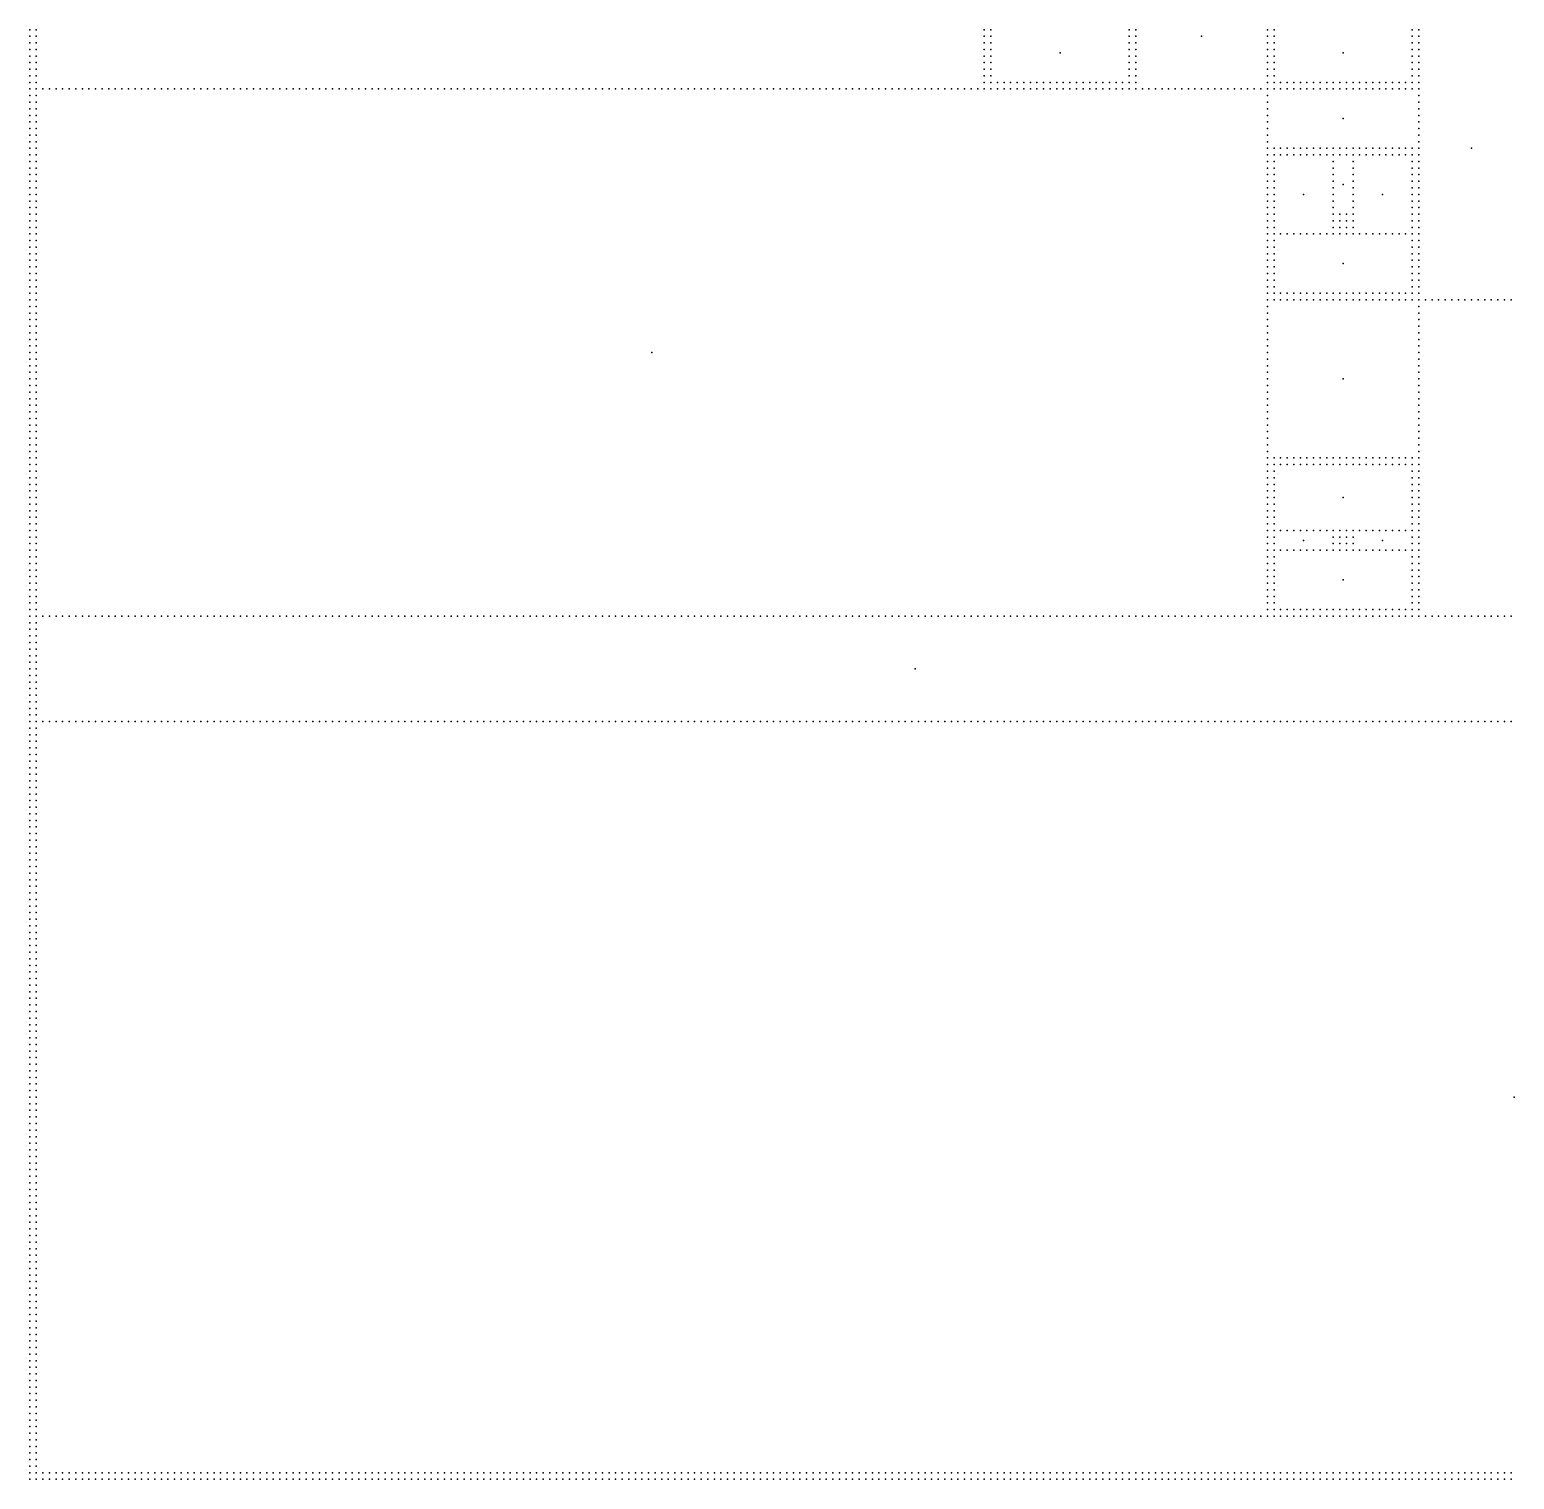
# Model space of a CAD drawing. Header units: metres. Extents: x -50 to 50, y -49 to 49.
# Drawn here: x -50 to 0.1, y -48.9 to 0 of the extents above; entities that cross this region are included whole.
import ezdxf

# ---------------------------------------------------------------- set-up
doc = ezdxf.new("R2010")
doc.units = ezdxf.units.M

msp = doc.modelspace()

# ---------------------------------------------------------------- linework, layer by layer
for p in [(-50, 0), (-49.778, 0), (-17.778, 0), (-17.556, 0), (-12.889, 0), (-12.667, 0), (-8.222, 0), (-8, 0), (-3.333, 0), (-3.111, 0), (-50, -0.222), (-50, -0.445), (-49.778, -0.222), (-49.778, -0.445), (-17.778, -0.222), (-17.778, -0.445), (-17.556, -0.222), (-17.556, -0.445), (-12.889, -0.222), (-12.889, -0.445), (-12.667, -0.222), (-12.667, -0.445), (-10.444, -0.222), (-8.222, -0.222), (-8.222, -0.445), (-8, -0.222), (-8, -0.445), (-3.333, -0.222), (-3.333, -0.445), (-3.111, -0.222), (-3.111, -0.445), (-50, -0.667), (-50, -0.89), (-49.778, -0.667), (-49.778, -0.89), (-17.778, -0.667), (-17.778, -0.89), (-17.556, -0.667), (-17.556, -0.89), (-15.222, -0.779), (-12.889, -0.667), (-12.889, -0.89), (-12.667, -0.667), (-12.667, -0.89), (-8.222, -0.667), (-8.222, -0.89), (-8, -0.667), (-8, -0.89), (-5.667, -0.779), (-3.333, -0.667), (-3.333, -0.89), (-3.111, -0.667), (-3.111, -0.89), (-50, -1.112), (-50, -1.335), (-49.778, -1.112), (-49.778, -1.335), (-17.778, -1.112), (-17.778, -1.335), (-17.556, -1.112), (-17.556, -1.335), (-12.889, -1.112), (-12.889, -1.335), (-12.667, -1.112), (-12.667, -1.335), (-8.222, -1.112), (-8.222, -1.335), (-8, -1.112), (-8, -1.335), (-3.333, -1.112), (-3.333, -1.335), (-3.111, -1.112), (-3.111, -1.335), (-50, -1.557), (-50, -1.78), (-50, -2.002), (-49.778, -1.557), (-49.778, -1.78), (-49.778, -2.002), (-49.556, -2.002), (-49.333, -2.002), (-49.111, -2.002), (-48.889, -2.002), (-48.667, -2.002), (-48.444, -2.002), (-48.222, -2.002), (-48, -2.002), (-47.778, -2.002), (-47.556, -2.002), (-47.333, -2.002), (-47.111, -2.002), (-46.889, -2.002), (-46.667, -2.002), (-46.444, -2.002), (-46.222, -2.002), (-46, -2.002), (-45.778, -2.002), (-45.556, -2.002), (-45.333, -2.002), (-45.111, -2.002), (-44.889, -2.002), (-44.667, -2.002), (-44.444, -2.002), (-44.222, -2.002), (-44, -2.002), (-43.778, -2.002), (-43.556, -2.002), (-43.333, -2.002), (-43.111, -2.002), (-42.889, -2.002), (-42.667, -2.002), (-42.444, -2.002), (-42.222, -2.002), (-42, -2.002), (-41.778, -2.002), (-41.556, -2.002), (-41.333, -2.002), (-41.111, -2.002), (-40.889, -2.002), (-40.667, -2.002), (-40.444, -2.002), (-40.222, -2.002), (-40, -2.002), (-39.778, -2.002), (-39.556, -2.002), (-39.333, -2.002), (-39.111, -2.002), (-38.889, -2.002), (-38.667, -2.002), (-38.444, -2.002), (-38.222, -2.002), (-38, -2.002), (-37.778, -2.002), (-37.556, -2.002), (-37.333, -2.002), (-37.111, -2.002), (-36.889, -2.002), (-36.667, -2.002), (-36.444, -2.002), (-36.222, -2.002), (-36, -2.002), (-35.778, -2.002), (-35.556, -2.002), (-35.333, -2.002), (-35.111, -2.002), (-34.889, -2.002), (-34.667, -2.002), (-34.444, -2.002), (-34.222, -2.002), (-34, -2.002), (-33.778, -2.002), (-33.556, -2.002), (-33.333, -2.002), (-33.111, -2.002), (-32.889, -2.002), (-32.667, -2.002), (-32.444, -2.002), (-32.222, -2.002), (-32, -2.002), (-31.778, -2.002), (-31.556, -2.002), (-31.333, -2.002), (-31.111, -2.002), (-30.889, -2.002), (-30.667, -2.002), (-30.444, -2.002), (-30.222, -2.002), (-30, -2.002), (-29.778, -2.002), (-29.556, -2.002), (-29.333, -2.002), (-29.111, -2.002), (-28.889, -2.002), (-28.667, -2.002), (-28.444, -2.002), (-28.222, -2.002), (-28, -2.002), (-27.778, -2.002), (-27.556, -2.002), (-27.333, -2.002), (-27.111, -2.002), (-26.889, -2.002), (-26.667, -2.002), (-26.444, -2.002), (-26.222, -2.002), (-26, -2.002), (-25.778, -2.002), (-25.556, -2.002), (-25.333, -2.002), (-25.111, -2.002), (-24.889, -2.002), (-24.667, -2.002), (-24.444, -2.002), (-24.222, -2.002), (-24, -2.002), (-23.778, -2.002), (-23.556, -2.002), (-23.333, -2.002), (-23.111, -2.002), (-22.889, -2.002), (-22.667, -2.002), (-22.444, -2.002), (-22.222, -2.002), (-22, -2.002), (-21.778, -2.002), (-21.556, -2.002), (-21.333, -2.002), (-21.111, -2.002), (-20.889, -2.002), (-20.667, -2.002), (-20.444, -2.002), (-20.222, -2.002), (-20, -2.002), (-19.778, -2.002), (-19.556, -2.002), (-19.333, -2.002), (-19.111, -2.002), (-18.889, -2.002), (-18.667, -2.002), (-18.444, -2.002), (-18.222, -2.002), (-18, -2.002), (-17.778, -1.557), (-17.778, -1.78), (-17.778, -2.002), (-17.556, -1.557), (-17.556, -1.78), (-17.556, -2.002), (-17.333, -1.78), (-17.333, -2.002), (-17.111, -1.78), (-17.111, -2.002), (-16.889, -1.78), (-16.889, -2.002), (-16.667, -1.78), (-16.667, -2.002), (-16.444, -1.78), (-16.444, -2.002), (-16.222, -1.78), (-16.222, -2.002), (-16, -1.78), (-16, -2.002), (-15.778, -1.78), (-15.778, -2.002), (-15.556, -1.78), (-15.556, -2.002), (-15.333, -1.78), (-15.333, -2.002), (-15.111, -1.78), (-15.111, -2.002), (-14.889, -1.78), (-14.889, -2.002), (-14.667, -1.78), (-14.667, -2.002), (-14.444, -1.78), (-14.444, -2.002), (-14.222, -1.78), (-14.222, -2.002), (-14, -1.78), (-14, -2.002), (-13.778, -1.78), (-13.778, -2.002), (-13.556, -1.78), (-13.556, -2.002), (-13.333, -1.78), (-13.333, -2.002), (-13.111, -1.78), (-13.111, -2.002), (-12.889, -1.557), (-12.889, -1.78), (-12.889, -2.002), (-12.667, -1.557), (-12.667, -1.78), (-12.667, -2.002), (-12.444, -2.002), (-12.222, -2.002), (-12, -2.002), (-11.778, -2.002), (-11.556, -2.002), (-11.333, -2.002), (-11.111, -2.002), (-10.889, -2.002), (-10.667, -2.002), (-10.444, -2.002), (-10.222, -2.002), (-10, -2.002), (-9.778, -2.002), (-9.556, -2.002), (-9.333, -2.002), (-9.111, -2.002), (-8.889, -2.002), (-8.667, -2.002), (-8.444, -2.002), (-8.222, -1.557), (-8.222, -1.78), (-8.222, -2.002), (-8, -1.557), (-8, -1.78), (-8, -2.002), (-7.778, -1.78), (-7.778, -2.002), (-7.556, -1.78), (-7.556, -2.002), (-7.333, -1.78), (-7.333, -2.002), (-7.111, -1.78), (-7.111, -2.002), (-6.889, -1.78), (-6.889, -2.002), (-6.667, -1.78), (-6.667, -2.002), (-6.444, -1.78), (-6.444, -2.002), (-6.222, -1.78), (-6.222, -2.002), (-6, -1.78), (-6, -2.002), (-5.778, -1.78), (-5.778, -2.002), (-5.556, -1.78), (-5.556, -2.002), (-5.333, -1.78), (-5.333, -2.002), (-5.111, -1.78), (-5.111, -2.002), (-4.889, -1.78), (-4.889, -2.002), (-4.667, -1.78), (-4.667, -2.002), (-4.444, -1.78), (-4.444, -2.002), (-4.222, -1.78), (-4.222, -2.002), (-4, -1.78), (-4, -2.002), (-3.778, -1.78), (-3.778, -2.002), (-3.556, -1.78), (-3.556, -2.002), (-3.333, -1.557), (-3.333, -1.78), (-3.333, -2.002), (-3.111, -1.557), (-3.111, -1.78), (-3.111, -2.002), (-50, -2.225), (-50, -2.447), (-49.778, -2.225), (-49.778, -2.447), (-8.222, -2.225), (-8.222, -2.447), (-3.111, -2.225), (-3.111, -2.447), (-50, -2.67), (-50, -2.892), (-49.778, -2.67), (-49.778, -2.892), (-8.222, -2.67), (-8.222, -2.892), (-5.667, -3.004), (-3.111, -2.67), (-3.111, -2.892), (-50, -3.115), (-50, -3.337), (-49.778, -3.115), (-49.778, -3.337), (-8.222, -3.115), (-8.222, -3.337), (-3.111, -3.115), (-3.111, -3.337), (-50, -3.56), (-50, -3.782), (-50, -4.005), (-49.778, -3.56), (-49.778, -3.782), (-49.778, -4.005), (-8.222, -3.56), (-8.222, -3.782), (-8.222, -4.005), (-8, -4.005), (-7.778, -4.005), (-7.556, -4.005), (-7.333, -4.005), (-7.111, -4.005), (-6.889, -4.005), (-6.667, -4.005), (-6.444, -4.005), (-6.222, -4.005), (-6, -4.005), (-5.778, -4.005), (-5.556, -4.005), (-5.333, -4.005), (-5.111, -4.005), (-4.889, -4.005), (-4.667, -4.005), (-4.444, -4.005), (-4.222, -4.005), (-4, -4.005), (-3.778, -4.005), (-3.556, -4.005), (-3.333, -4.005), (-3.111, -3.56), (-3.111, -3.782), (-3.111, -4.005), (-1.333, -4.005), (-50, -4.227), (-50, -4.45), (-49.778, -4.227), (-49.778, -4.45), (-8.222, -4.227), (-8.222, -4.45), (-8, -4.227), (-8, -4.45), (-7.778, -4.227), (-7.556, -4.227), (-7.333, -4.227), (-7.111, -4.227), (-6.889, -4.227), (-6.667, -4.227), (-6.444, -4.227), (-6.222, -4.227), (-6, -4.227), (-6, -4.45), (-5.778, -4.227), (-5.556, -4.227), (-5.333, -4.227), (-5.333, -4.45), (-5.111, -4.227), (-4.889, -4.227), (-4.667, -4.227), (-4.444, -4.227), (-4.222, -4.227), (-4, -4.227), (-3.778, -4.227), (-3.556, -4.227), (-3.333, -4.227), (-3.333, -4.45), (-3.111, -4.227), (-3.111, -4.45), (-50, -4.672), (-50, -4.895), (-49.778, -4.672), (-49.778, -4.895), (-8.222, -4.672), (-8.222, -4.895), (-8, -4.672), (-8, -4.895), (-6, -4.672), (-6, -4.895), (-5.333, -4.672), (-5.333, -4.895), (-3.333, -4.672), (-3.333, -4.895), (-3.111, -4.672), (-3.111, -4.895), (-50, -5.117), (-50, -5.34), (-49.778, -5.117), (-49.778, -5.34), (-8.222, -5.117), (-8.222, -5.34), (-8, -5.117), (-8, -5.34), (-6, -5.117), (-6, -5.34), (-5.667, -5.228), (-5.333, -5.117), (-5.333, -5.34), (-3.333, -5.117), (-3.333, -5.34), (-3.111, -5.117), (-3.111, -5.34), (-50, -5.562), (-50, -5.785), (-50, -6.007), (-49.778, -5.562), (-49.778, -5.785), (-49.778, -6.007), (-8.222, -5.562), (-8.222, -5.785), (-8.222, -6.007), (-8, -5.562), (-8, -5.785), (-8, -6.007), (-7, -5.562), (-6, -5.562), (-6, -5.785), (-6, -6.007), (-5.333, -5.562), (-5.333, -5.785), (-5.333, -6.007), (-4.333, -5.562), (-3.333, -5.562), (-3.333, -5.785), (-3.333, -6.007), (-3.111, -5.562), (-3.111, -5.785), (-3.111, -6.007), (-50, -6.229), (-50, -6.452), (-49.778, -6.229), (-49.778, -6.452), (-8.222, -6.229), (-8.222, -6.452), (-8, -6.229), (-8, -6.452), (-6, -6.229), (-6, -6.452), (-5.778, -6.229), (-5.778, -6.452), (-5.556, -6.229), (-5.556, -6.452), (-5.333, -6.229), (-5.333, -6.452), (-3.333, -6.229), (-3.333, -6.452), (-3.111, -6.229), (-3.111, -6.452), (-50, -6.674), (-50, -6.897), (-49.778, -6.674), (-49.778, -6.897), (-8.222, -6.674), (-8.222, -6.897), (-8, -6.674), (-8, -6.897), (-7.778, -6.897), (-7.556, -6.897), (-7.333, -6.897), (-7.111, -6.897), (-6.889, -6.897), (-6.667, -6.897), (-6.444, -6.897), (-6.222, -6.897), (-6, -6.674), (-6, -6.897), (-5.778, -6.674), (-5.778, -6.897), (-5.556, -6.674), (-5.556, -6.897), (-5.333, -6.674), (-5.333, -6.897), (-5.111, -6.897), (-4.889, -6.897), (-4.667, -6.897), (-4.444, -6.897), (-4.222, -6.897), (-4, -6.897), (-3.778, -6.897), (-3.556, -6.897), (-3.333, -6.674), (-3.333, -6.897), (-3.111, -6.674), (-3.111, -6.897), (-50, -7.119), (-50, -7.342), (-49.778, -7.119), (-49.778, -7.342), (-8.222, -7.119), (-8.222, -7.342), (-8, -7.119), (-8, -7.342), (-3.333, -7.119), (-3.333, -7.342), (-3.111, -7.119), (-3.111, -7.342), (-50, -7.564), (-50, -7.787), (-50, -8.009), (-49.778, -7.564), (-49.778, -7.787), (-49.778, -8.009), (-8.222, -7.564), (-8.222, -7.787), (-8.222, -8.009), (-8, -7.564), (-8, -7.787), (-8, -8.009), (-5.667, -7.898), (-3.333, -7.564), (-3.333, -7.787), (-3.333, -8.009), (-3.111, -7.564), (-3.111, -7.787), (-3.111, -8.009), (-50, -8.232), (-50, -8.454), (-49.778, -8.232), (-49.778, -8.454), (-8.222, -8.232), (-8.222, -8.454), (-8, -8.232), (-8, -8.454), (-3.333, -8.232), (-3.333, -8.454), (-3.111, -8.232), (-3.111, -8.454), (-50, -8.677), (-50, -8.899), (-49.778, -8.677), (-49.778, -8.899), (-8.222, -8.677), (-8.222, -8.899), (-8, -8.677), (-8, -8.899), (-7.778, -8.899), (-7.556, -8.899), (-7.333, -8.899), (-7.111, -8.899), (-6.889, -8.899), (-6.667, -8.899), (-6.444, -8.899), (-6.222, -8.899), (-6, -8.899), (-5.778, -8.899), (-5.556, -8.899), (-5.333, -8.899), (-5.111, -8.899), (-4.889, -8.899), (-4.667, -8.899), (-4.444, -8.899), (-4.222, -8.899), (-4, -8.899), (-3.778, -8.899), (-3.556, -8.899), (-3.333, -8.677), (-3.333, -8.899), (-3.111, -8.677), (-3.111, -8.899), (-50, -9.122), (-50, -9.344), (-49.778, -9.122), (-49.778, -9.344), (-8.222, -9.122), (-8.222, -9.344), (-8, -9.122), (-7.778, -9.122), (-7.556, -9.122), (-7.333, -9.122), (-7.111, -9.122), (-6.889, -9.122), (-6.667, -9.122), (-6.444, -9.122), (-6.222, -9.122), (-6, -9.122), (-5.778, -9.122), (-5.556, -9.122), (-5.333, -9.122), (-5.111, -9.122), (-4.889, -9.122), (-4.667, -9.122), (-4.444, -9.122), (-4.222, -9.122), (-4, -9.122), (-3.778, -9.122), (-3.556, -9.122), (-3.333, -9.122), (-3.111, -9.122), (-3.111, -9.344), (-2.889, -9.122), (-2.667, -9.122), (-2.444, -9.122), (-2.222, -9.122), (-2, -9.122), (-1.778, -9.122), (-1.556, -9.122), (-1.333, -9.122), (-1.111, -9.122), (-0.889, -9.122), (-0.667, -9.122), (-0.444, -9.122), (-0.222, -9.122), (0, -9.122), (-50, -9.567), (-50, -9.789), (-50, -10.012), (-49.778, -9.567), (-49.778, -9.789), (-49.778, -10.012), (-8.222, -9.567), (-8.222, -9.789), (-8.222, -10.012), (-3.111, -9.567), (-3.111, -9.789), (-3.111, -10.012), (-50, -10.234), (-50, -10.457), (-49.778, -10.234), (-49.778, -10.457), (-8.222, -10.234), (-8.222, -10.457), (-3.111, -10.234), (-3.111, -10.457), (-50, -10.679), (-50, -10.902), (-49.778, -10.679), (-49.778, -10.902), (-29, -10.902), (-8.222, -10.679), (-8.222, -10.902), (-3.111, -10.679), (-3.111, -10.902), (-50, -11.124), (-50, -11.347), (-49.778, -11.124), (-49.778, -11.347), (-8.222, -11.124), (-8.222, -11.347), (-3.111, -11.124), (-3.111, -11.347), (-50, -11.569), (-50, -11.792), (-50, -12.014), (-49.778, -11.569), (-49.778, -11.792), (-49.778, -12.014), (-8.222, -11.569), (-8.222, -11.792), (-8.222, -12.014), (-5.667, -11.792), (-3.111, -11.569), (-3.111, -11.792), (-3.111, -12.014), (-50, -12.236), (-50, -12.459), (-49.778, -12.236), (-49.778, -12.459), (-8.222, -12.236), (-8.222, -12.459), (-3.111, -12.236), (-3.111, -12.459), (-50, -12.681), (-50, -12.904), (-49.778, -12.681), (-49.778, -12.904), (-8.222, -12.681), (-8.222, -12.904), (-3.111, -12.681), (-3.111, -12.904), (-50, -13.126), (-50, -13.349), (-49.778, -13.126), (-49.778, -13.349), (-8.222, -13.126), (-8.222, -13.349), (-3.111, -13.126), (-3.111, -13.349), (-50, -13.571), (-50, -13.794), (-50, -14.016), (-49.778, -13.571), (-49.778, -13.794), (-49.778, -14.016), (-8.222, -13.571), (-8.222, -13.794), (-8.222, -14.016), (-3.111, -13.571), (-3.111, -13.794), (-3.111, -14.016), (-50, -14.239), (-50, -14.461), (-49.778, -14.239), (-49.778, -14.461), (-8.222, -14.239), (-8.222, -14.461), (-8, -14.461), (-7.778, -14.461), (-7.556, -14.461), (-7.333, -14.461), (-7.111, -14.461), (-6.889, -14.461), (-6.667, -14.461), (-6.444, -14.461), (-6.222, -14.461), (-6, -14.461), (-5.778, -14.461), (-5.556, -14.461), (-5.333, -14.461), (-5.111, -14.461), (-4.889, -14.461), (-4.667, -14.461), (-4.444, -14.461), (-4.222, -14.461), (-4, -14.461), (-3.778, -14.461), (-3.556, -14.461), (-3.333, -14.461), (-3.111, -14.239), (-3.111, -14.461), (-50, -14.684), (-50, -14.906), (-49.778, -14.684), (-49.778, -14.906), (-8.222, -14.684), (-8.222, -14.906), (-8, -14.684), (-8, -14.906), (-7.778, -14.684), (-7.556, -14.684), (-7.333, -14.684), (-7.111, -14.684), (-6.889, -14.684), (-6.667, -14.684), (-6.444, -14.684), (-6.222, -14.684), (-6, -14.684), (-5.778, -14.684), (-5.556, -14.684), (-5.333, -14.684), (-5.111, -14.684), (-4.889, -14.684), (-4.667, -14.684), (-4.444, -14.684), (-4.222, -14.684), (-4, -14.684), (-3.778, -14.684), (-3.556, -14.684), (-3.333, -14.684), (-3.333, -14.906), (-3.111, -14.684), (-3.111, -14.906), (-50, -15.129), (-50, -15.351), (-49.778, -15.129), (-49.778, -15.351), (-8.222, -15.129), (-8.222, -15.351), (-8, -15.129), (-8, -15.351), (-3.333, -15.129), (-3.333, -15.351), (-3.111, -15.129), (-3.111, -15.351), (-50, -15.574), (-50, -15.796), (-50, -16.019), (-49.778, -15.574), (-49.778, -15.796), (-49.778, -16.019), (-8.222, -15.574), (-8.222, -15.796), (-8.222, -16.019), (-8, -15.574), (-8, -15.796), (-8, -16.019), (-5.667, -15.796), (-3.333, -15.574), (-3.333, -15.796), (-3.333, -16.019), (-3.111, -15.574), (-3.111, -15.796), (-3.111, -16.019), (-50, -16.241), (-50, -16.464), (-49.778, -16.241), (-49.778, -16.464), (-8.222, -16.241), (-8.222, -16.464), (-8, -16.241), (-8, -16.464), (-3.333, -16.241), (-3.333, -16.464), (-3.111, -16.241), (-3.111, -16.464), (-50, -16.686), (-50, -16.909), (-49.778, -16.686), (-49.778, -16.909), (-8.222, -16.686), (-8.222, -16.909), (-8, -16.686), (-8, -16.909), (-7.778, -16.909), (-7.556, -16.909), (-7.333, -16.909), (-7.111, -16.909), (-6.889, -16.909), (-6.667, -16.909), (-6.444, -16.909), (-6.222, -16.909), (-6, -16.909), (-5.778, -16.909), (-5.556, -16.909), (-5.333, -16.909), (-5.111, -16.909), (-4.889, -16.909), (-4.667, -16.909), (-4.444, -16.909), (-4.222, -16.909), (-4, -16.909), (-3.778, -16.909), (-3.556, -16.909), (-3.333, -16.686), (-3.333, -16.909), (-3.111, -16.686), (-3.111, -16.909), (-50, -17.131), (-50, -17.354), (-49.778, -17.131), (-49.778, -17.354), (-8.222, -17.131), (-8.222, -17.354), (-8, -17.131), (-8, -17.354), (-7, -17.242), (-6, -17.131), (-6, -17.354), (-5.778, -17.131), (-5.778, -17.354), (-5.556, -17.131), (-5.556, -17.354), (-5.333, -17.131), (-5.333, -17.354), (-4.333, -17.242), (-3.333, -17.131), (-3.333, -17.354), (-3.111, -17.131), (-3.111, -17.354), (-50, -17.576), (-50, -17.799), (-50, -18.021), (-49.778, -17.576), (-49.778, -17.799), (-49.778, -18.021), (-8.222, -17.576), (-8.222, -17.799), (-8.222, -18.021), (-8, -17.576), (-8, -17.799), (-8, -18.021), (-7.778, -17.576), (-7.556, -17.576), (-7.333, -17.576), (-7.111, -17.576), (-6.889, -17.576), (-6.667, -17.576), (-6.444, -17.576), (-6.222, -17.576), (-6, -17.576), (-5.778, -17.576), (-5.556, -17.576), (-5.333, -17.576), (-5.111, -17.576), (-4.889, -17.576), (-4.667, -17.576), (-4.444, -17.576), (-4.222, -17.576), (-4, -17.576), (-3.778, -17.576), (-3.556, -17.576), (-3.333, -17.576), (-3.333, -17.799), (-3.333, -18.021), (-3.111, -17.576), (-3.111, -17.799), (-3.111, -18.021), (-50, -18.244), (-50, -18.466), (-49.778, -18.244), (-49.778, -18.466), (-8.222, -18.244), (-8.222, -18.466), (-8, -18.244), (-8, -18.466), (-3.333, -18.244), (-3.333, -18.466), (-3.111, -18.244), (-3.111, -18.466), (-50, -18.688), (-50, -18.911), (-49.778, -18.688), (-49.778, -18.911), (-8.222, -18.688), (-8.222, -18.911), (-8, -18.688), (-8, -18.911), (-5.667, -18.577), (-3.333, -18.688), (-3.333, -18.911), (-3.111, -18.688), (-3.111, -18.911), (-50, -19.133), (-50, -19.356), (-49.778, -19.133), (-49.778, -19.356), (-8.222, -19.133), (-8.222, -19.356), (-8, -19.133), (-8, -19.356), (-3.333, -19.133), (-3.333, -19.356), (-3.111, -19.133), (-3.111, -19.356), (-50, -19.578), (-50, -19.801), (-50, -20.023), (-49.778, -19.578), (-49.778, -19.801), (-49.778, -20.023), (-49.556, -19.801), (-49.333, -19.801), (-49.111, -19.801), (-48.889, -19.801), (-48.667, -19.801), (-48.444, -19.801), (-48.222, -19.801), (-48, -19.801), (-47.778, -19.801), (-47.556, -19.801), (-47.333, -19.801), (-47.111, -19.801), (-46.889, -19.801), (-46.667, -19.801), (-46.444, -19.801), (-46.222, -19.801), (-46, -19.801), (-45.778, -19.801), (-45.556, -19.801), (-45.333, -19.801), (-45.111, -19.801), (-44.889, -19.801), (-44.667, -19.801), (-44.444, -19.801), (-44.222, -19.801), (-44, -19.801), (-43.778, -19.801), (-43.556, -19.801), (-43.333, -19.801), (-43.111, -19.801), (-42.889, -19.801), (-42.667, -19.801), (-42.444, -19.801), (-42.222, -19.801), (-42, -19.801), (-41.778, -19.801), (-41.556, -19.801), (-41.333, -19.801), (-41.111, -19.801), (-40.889, -19.801), (-40.667, -19.801), (-40.444, -19.801), (-40.222, -19.801), (-40, -19.801), (-39.778, -19.801), (-39.556, -19.801), (-39.333, -19.801), (-39.111, -19.801), (-38.889, -19.801), (-38.667, -19.801), (-38.444, -19.801), (-38.222, -19.801), (-38, -19.801), (-37.778, -19.801), (-37.556, -19.801), (-37.333, -19.801), (-37.111, -19.801), (-36.889, -19.801), (-36.667, -19.801), (-36.444, -19.801), (-36.222, -19.801), (-36, -19.801), (-35.778, -19.801), (-35.556, -19.801), (-35.333, -19.801), (-35.111, -19.801), (-34.889, -19.801), (-34.667, -19.801), (-34.444, -19.801), (-34.222, -19.801), (-34, -19.801), (-33.778, -19.801), (-33.556, -19.801), (-33.333, -19.801), (-33.111, -19.801), (-32.889, -19.801), (-32.667, -19.801), (-32.444, -19.801), (-32.222, -19.801), (-32, -19.801), (-31.778, -19.801), (-31.556, -19.801), (-31.333, -19.801), (-31.111, -19.801), (-30.889, -19.801), (-30.667, -19.801), (-30.444, -19.801), (-30.222, -19.801), (-30, -19.801), (-29.778, -19.801), (-29.556, -19.801), (-29.333, -19.801), (-29.111, -19.801), (-28.889, -19.801), (-28.667, -19.801), (-28.444, -19.801), (-28.222, -19.801), (-28, -19.801), (-27.778, -19.801), (-27.556, -19.801), (-27.333, -19.801), (-27.111, -19.801), (-26.889, -19.801), (-26.667, -19.801), (-26.444, -19.801), (-26.222, -19.801), (-26, -19.801), (-25.778, -19.801), (-25.556, -19.801), (-25.333, -19.801), (-25.111, -19.801), (-24.889, -19.801), (-24.667, -19.801), (-24.444, -19.801), (-24.222, -19.801), (-24, -19.801), (-23.778, -19.801), (-23.556, -19.801), (-23.333, -19.801), (-23.111, -19.801), (-22.889, -19.801), (-22.667, -19.801), (-22.444, -19.801), (-22.222, -19.801), (-22, -19.801), (-21.778, -19.801), (-21.556, -19.801), (-21.333, -19.801), (-21.111, -19.801), (-20.889, -19.801), (-20.667, -19.801), (-20.444, -19.801), (-20.222, -19.801), (-20, -19.801), (-19.778, -19.801), (-19.556, -19.801), (-19.333, -19.801), (-19.111, -19.801), (-18.889, -19.801), (-18.667, -19.801), (-18.444, -19.801), (-18.222, -19.801), (-18, -19.801), (-17.778, -19.801), (-17.556, -19.801), (-17.333, -19.801), (-17.111, -19.801), (-16.889, -19.801), (-16.667, -19.801), (-16.444, -19.801), (-16.222, -19.801), (-16, -19.801), (-15.778, -19.801), (-15.556, -19.801), (-15.333, -19.801), (-15.111, -19.801), (-14.889, -19.801), (-14.667, -19.801), (-14.444, -19.801), (-14.222, -19.801), (-14, -19.801), (-13.778, -19.801), (-13.556, -19.801), (-13.333, -19.801), (-13.111, -19.801), (-12.889, -19.801), (-12.667, -19.801), (-12.444, -19.801), (-12.222, -19.801), (-12, -19.801), (-11.778, -19.801), (-11.556, -19.801), (-11.333, -19.801), (-11.111, -19.801), (-10.889, -19.801), (-10.667, -19.801), (-10.444, -19.801), (-10.222, -19.801), (-10, -19.801), (-9.778, -19.801), (-9.556, -19.801), (-9.333, -19.801), (-9.111, -19.801), (-8.889, -19.801), (-8.667, -19.801), (-8.444, -19.801), (-8.222, -19.578), (-8.222, -19.801), (-8, -19.578), (-8, -19.801), (-7.778, -19.578), (-7.778, -19.801), (-7.556, -19.578), (-7.556, -19.801), (-7.333, -19.578), (-7.333, -19.801), (-7.111, -19.578), (-7.111, -19.801), (-6.889, -19.578), (-6.889, -19.801), (-6.667, -19.578), (-6.667, -19.801), (-6.444, -19.578), (-6.444, -19.801), (-6.222, -19.578), (-6.222, -19.801), (-6, -19.578), (-6, -19.801), (-5.778, -19.578), (-5.778, -19.801), (-5.556, -19.578), (-5.556, -19.801), (-5.333, -19.578), (-5.333, -19.801), (-5.111, -19.578), (-5.111, -19.801), (-4.889, -19.578), (-4.889, -19.801), (-4.667, -19.578), (-4.667, -19.801), (-4.444, -19.578), (-4.444, -19.801), (-4.222, -19.578), (-4.222, -19.801), (-4, -19.578), (-4, -19.801), (-3.778, -19.578), (-3.778, -19.801), (-3.556, -19.578), (-3.556, -19.801), (-3.333, -19.578), (-3.333, -19.801), (-3.111, -19.578), (-3.111, -19.801), (-2.889, -19.801), (-2.667, -19.801), (-2.444, -19.801), (-2.222, -19.801), (-2, -19.801), (-1.778, -19.801), (-1.556, -19.801), (-1.333, -19.801), (-1.111, -19.801), (-0.889, -19.801), (-0.667, -19.801), (-0.444, -19.801), (-0.222, -19.801), (0, -19.801), (-50, -20.246), (-50, -20.468), (-49.778, -20.246), (-49.778, -20.468), (-50, -20.691), (-50, -20.913), (-49.778, -20.691), (-49.778, -20.913), (-50, -21.136), (-50, -21.358), (-49.778, -21.136), (-49.778, -21.358), (-50, -21.581), (-50, -21.803), (-50, -22.026), (-49.778, -21.581), (-49.778, -21.803), (-49.778, -22.026), (-20.111, -21.581), (-50, -22.248), (-50, -22.471), (-49.778, -22.248), (-49.778, -22.471), (-50, -22.693), (-50, -22.916), (-49.778, -22.693), (-49.778, -22.916), (-50, -23.138), (-50, -23.361), (-49.778, -23.138), (-49.778, -23.361), (-49.556, -23.361), (-49.333, -23.361), (-49.111, -23.361), (-48.889, -23.361), (-48.667, -23.361), (-48.444, -23.361), (-48.222, -23.361), (-48, -23.361), (-47.778, -23.361), (-47.556, -23.361), (-47.333, -23.361), (-47.111, -23.361), (-46.889, -23.361), (-46.667, -23.361), (-46.444, -23.361), (-46.222, -23.361), (-46, -23.361), (-45.778, -23.361), (-45.556, -23.361), (-45.333, -23.361), (-45.111, -23.361), (-44.889, -23.361), (-44.667, -23.361), (-44.444, -23.361), (-44.222, -23.361), (-44, -23.361), (-43.778, -23.361), (-43.556, -23.361), (-43.333, -23.361), (-43.111, -23.361), (-42.889, -23.361), (-42.667, -23.361), (-42.444, -23.361), (-42.222, -23.361), (-42, -23.361), (-41.778, -23.361), (-41.556, -23.361), (-41.333, -23.361), (-41.111, -23.361), (-40.889, -23.361), (-40.667, -23.361), (-40.444, -23.361), (-40.222, -23.361), (-40, -23.361), (-39.778, -23.361), (-39.556, -23.361), (-39.333, -23.361), (-39.111, -23.361), (-38.889, -23.361), (-38.667, -23.361), (-38.444, -23.361), (-38.222, -23.361), (-38, -23.361), (-37.778, -23.361), (-37.556, -23.361), (-37.333, -23.361), (-37.111, -23.361), (-36.889, -23.361), (-36.667, -23.361), (-36.444, -23.361), (-36.222, -23.361), (-36, -23.361), (-35.778, -23.361), (-35.556, -23.361), (-35.333, -23.361), (-35.111, -23.361), (-34.889, -23.361), (-34.667, -23.361), (-34.444, -23.361), (-34.222, -23.361), (-34, -23.361), (-33.778, -23.361), (-33.556, -23.361), (-33.333, -23.361), (-33.111, -23.361), (-32.889, -23.361), (-32.667, -23.361), (-32.444, -23.361), (-32.222, -23.361), (-32, -23.361), (-31.778, -23.361), (-31.556, -23.361), (-31.333, -23.361), (-31.111, -23.361), (-30.889, -23.361), (-30.667, -23.361), (-30.444, -23.361), (-30.222, -23.361), (-30, -23.361), (-29.778, -23.361), (-29.556, -23.361), (-29.333, -23.361), (-29.111, -23.361), (-28.889, -23.361), (-28.667, -23.361), (-28.444, -23.361), (-28.222, -23.361), (-28, -23.361), (-27.778, -23.361), (-27.556, -23.361), (-27.333, -23.361), (-27.111, -23.361), (-26.889, -23.361), (-26.667, -23.361), (-26.444, -23.361), (-26.222, -23.361), (-26, -23.361), (-25.778, -23.361), (-25.556, -23.361), (-25.333, -23.361), (-25.111, -23.361), (-24.889, -23.361), (-24.667, -23.361), (-24.444, -23.361), (-24.222, -23.361), (-24, -23.361), (-23.778, -23.361), (-23.556, -23.361), (-23.333, -23.361), (-23.111, -23.361), (-22.889, -23.361), (-22.667, -23.361), (-22.444, -23.361), (-22.222, -23.361), (-22, -23.361), (-21.778, -23.361), (-21.556, -23.361), (-21.333, -23.361), (-21.111, -23.361), (-20.889, -23.361), (-20.667, -23.361), (-20.444, -23.361), (-20.222, -23.361), (-20, -23.361), (-19.778, -23.361), (-19.556, -23.361), (-19.333, -23.361), (-19.111, -23.361), (-18.889, -23.361), (-18.667, -23.361), (-18.444, -23.361), (-18.222, -23.361), (-18, -23.361), (-17.778, -23.361), (-17.556, -23.361), (-17.333, -23.361), (-17.111, -23.361), (-16.889, -23.361), (-16.667, -23.361), (-16.444, -23.361), (-16.222, -23.361), (-16, -23.361), (-15.778, -23.361), (-15.556, -23.361), (-15.333, -23.361), (-15.111, -23.361), (-14.889, -23.361), (-14.667, -23.361), (-14.444, -23.361), (-14.222, -23.361), (-14, -23.361), (-13.778, -23.361), (-13.556, -23.361), (-13.333, -23.361), (-13.111, -23.361), (-12.889, -23.361), (-12.667, -23.361), (-12.444, -23.361), (-12.222, -23.361), (-12, -23.361), (-11.778, -23.361), (-11.556, -23.361), (-11.333, -23.361), (-11.111, -23.361), (-10.889, -23.361), (-10.667, -23.361), (-10.444, -23.361), (-10.222, -23.361), (-10, -23.361), (-9.778, -23.361), (-9.556, -23.361), (-9.333, -23.361), (-9.111, -23.361), (-8.889, -23.361), (-8.667, -23.361), (-8.444, -23.361), (-8.222, -23.361), (-8, -23.361), (-7.778, -23.361), (-7.556, -23.361), (-7.333, -23.361), (-7.111, -23.361), (-6.889, -23.361), (-6.667, -23.361), (-6.444, -23.361), (-6.222, -23.361), (-6, -23.361), (-5.778, -23.361), (-5.556, -23.361), (-5.333, -23.361), (-5.111, -23.361), (-4.889, -23.361), (-4.667, -23.361), (-4.444, -23.361), (-4.222, -23.361), (-4, -23.361), (-3.778, -23.361), (-3.556, -23.361), (-3.333, -23.361), (-3.111, -23.361), (-2.889, -23.361), (-2.667, -23.361), (-2.444, -23.361), (-2.222, -23.361), (-2, -23.361), (-1.778, -23.361), (-1.556, -23.361), (-1.333, -23.361), (-1.111, -23.361), (-0.889, -23.361), (-0.667, -23.361), (-0.444, -23.361), (-0.222, -23.361), (0, -23.361), (-50, -23.583), (-50, -23.806), (-50, -24.028), (-49.778, -23.583), (-49.778, -23.806), (-49.778, -24.028), (-50, -24.251), (-50, -24.473), (-49.778, -24.251), (-49.778, -24.473), (-50, -24.695), (-50, -24.918), (-49.778, -24.695), (-49.778, -24.918), (-50, -25.14), (-50, -25.363), (-49.778, -25.14), (-49.778, -25.363), (-50, -25.585), (-50, -25.808), (-50, -26.03), (-49.778, -25.585), (-49.778, -25.808), (-49.778, -26.03), (-50, -26.253), (-50, -26.475), (-49.778, -26.253), (-49.778, -26.475), (-50, -26.698), (-50, -26.92), (-49.778, -26.698), (-49.778, -26.92), (-50, -27.143), (-50, -27.365), (-49.778, -27.143), (-49.778, -27.365), (-50, -27.588), (-50, -27.81), (-50, -28.033), (-49.778, -27.588), (-49.778, -27.81), (-49.778, -28.033), (-50, -28.255), (-50, -28.478), (-49.778, -28.255), (-49.778, -28.478), (-50, -28.7), (-50, -28.923), (-49.778, -28.7), (-49.778, -28.923), (-50, -29.145), (-50, -29.368), (-49.778, -29.145), (-49.778, -29.368), (-50, -29.59), (-50, -29.813), (-50, -30.035), (-49.778, -29.59), (-49.778, -29.813), (-49.778, -30.035), (-50, -30.258), (-50, -30.48), (-49.778, -30.258), (-49.778, -30.48), (-50, -30.702), (-50, -30.925), (-49.778, -30.702), (-49.778, -30.925), (-50, -31.147), (-50, -31.37), (-49.778, -31.147), (-49.778, -31.37), (-50, -31.592), (-50, -31.815), (-50, -32.037), (-49.778, -31.592), (-49.778, -31.815), (-49.778, -32.037), (-50, -32.26), (-50, -32.482), (-49.778, -32.26), (-49.778, -32.482), (-50, -32.705), (-50, -32.927), (-49.778, -32.705), (-49.778, -32.927), (-50, -33.15), (-50, -33.372), (-49.778, -33.15), (-49.778, -33.372), (-50, -33.595), (-50, -33.817), (-50, -34.04), (-49.778, -33.595), (-49.778, -33.817), (-49.778, -34.04), (-50, -34.262), (-50, -34.485), (-49.778, -34.262), (-49.778, -34.485), (-50, -34.707), (-50, -34.93), (-49.778, -34.707), (-49.778, -34.93), (-50, -35.152), (-50, -35.375), (-49.778, -35.152), (-49.778, -35.375), (-50, -35.597), (-50, -35.82), (-50, -36.042), (-49.778, -35.597), (-49.778, -35.82), (-49.778, -36.042), (0.111, -36.042), (-50, -36.265), (-50, -36.487), (-49.778, -36.265), (-49.778, -36.487), (-50, -36.709), (-50, -36.932), (-49.778, -36.709), (-49.778, -36.932), (-50, -37.154), (-50, -37.377), (-49.778, -37.154), (-49.778, -37.377), (-50, -37.599), (-50, -37.822), (-50, -38.044), (-49.778, -37.599), (-49.778, -37.822), (-49.778, -38.044), (-50, -38.267), (-50, -38.489), (-49.778, -38.267), (-49.778, -38.489), (-50, -38.712), (-50, -38.934), (-49.778, -38.712), (-49.778, -38.934), (-50, -39.157), (-50, -39.379), (-49.778, -39.157), (-49.778, -39.379), (-50, -39.602), (-50, -39.824), (-50, -40.047), (-49.778, -39.602), (-49.778, -39.824), (-49.778, -40.047), (-50, -40.269), (-50, -40.492), (-49.778, -40.269), (-49.778, -40.492), (-50, -40.714), (-50, -40.937), (-49.778, -40.714), (-49.778, -40.937), (-50, -41.159), (-50, -41.382), (-49.778, -41.159), (-49.778, -41.382), (-50, -41.604), (-50, -41.827), (-50, -42.049), (-49.778, -41.604), (-49.778, -41.827), (-49.778, -42.049), (-50, -42.272), (-50, -42.494), (-49.778, -42.272), (-49.778, -42.494), (-50, -42.716), (-50, -42.939), (-49.778, -42.716), (-49.778, -42.939), (-50, -43.161), (-50, -43.384), (-49.778, -43.161), (-49.778, -43.384), (-50, -43.606), (-50, -43.829), (-50, -44.051), (-49.778, -43.606), (-49.778, -43.829), (-49.778, -44.051), (-50, -44.274), (-50, -44.496), (-49.778, -44.274), (-49.778, -44.496), (-50, -44.719), (-50, -44.941), (-49.778, -44.719), (-49.778, -44.941), (-50, -45.164), (-50, -45.386), (-49.778, -45.164), (-49.778, -45.386), (-50, -45.609), (-50, -45.831), (-50, -46.054), (-49.778, -45.609), (-49.778, -45.831), (-49.778, -46.054), (-50, -46.276), (-50, -46.499), (-49.778, -46.276), (-49.778, -46.499), (-50, -46.721), (-50, -46.944), (-49.778, -46.721), (-49.778, -46.944), (-50, -47.166), (-50, -47.389), (-49.778, -47.166), (-49.778, -47.389), (-50, -47.611), (-50, -47.834), (-50, -48.056), (-49.778, -47.611), (-49.778, -47.834), (-49.778, -48.056), (-50, -48.279), (-50, -48.501), (-49.778, -48.279), (-49.778, -48.501), (-50, -48.723), (-50, -48.946), (-50, -48.946), (-49.778, -48.723), (-49.778, -48.946), (-49.556, -48.723), (-49.556, -48.946), (-49.333, -48.723), (-49.333, -48.946), (-49.111, -48.723), (-49.111, -48.946), (-48.889, -48.723), (-48.889, -48.946), (-48.667, -48.723), (-48.667, -48.946), (-48.444, -48.723), (-48.444, -48.946), (-48.222, -48.723), (-48.222, -48.946), (-48, -48.723), (-48, -48.946), (-47.778, -48.723), (-47.778, -48.946), (-47.556, -48.723), (-47.556, -48.946), (-47.333, -48.723), (-47.333, -48.946), (-47.111, -48.723), (-47.111, -48.946), (-46.889, -48.723), (-46.889, -48.946), (-46.667, -48.723), (-46.667, -48.946), (-46.444, -48.723), (-46.444, -48.946), (-46.222, -48.723), (-46.222, -48.946), (-46, -48.723), (-46, -48.946), (-45.778, -48.723), (-45.778, -48.946), (-45.556, -48.723), (-45.556, -48.946), (-45.333, -48.723), (-45.333, -48.946), (-45.111, -48.723), (-45.111, -48.946), (-44.889, -48.723), (-44.889, -48.946), (-44.667, -48.723), (-44.667, -48.946), (-44.444, -48.723), (-44.444, -48.946), (-44.222, -48.723), (-44.222, -48.946), (-44, -48.723), (-44, -48.946), (-43.778, -48.723), (-43.778, -48.946), (-43.556, -48.723), (-43.556, -48.946), (-43.333, -48.723), (-43.333, -48.946), (-43.111, -48.723), (-43.111, -48.946), (-42.889, -48.723), (-42.889, -48.946), (-42.667, -48.723), (-42.667, -48.946), (-42.444, -48.723), (-42.444, -48.946), (-42.222, -48.723), (-42.222, -48.946), (-42, -48.723), (-42, -48.946), (-41.778, -48.723), (-41.778, -48.946), (-41.556, -48.723), (-41.556, -48.946), (-41.333, -48.723), (-41.333, -48.946), (-41.111, -48.723), (-41.111, -48.946), (-40.889, -48.723), (-40.889, -48.946), (-40.667, -48.723), (-40.667, -48.946), (-40.444, -48.723), (-40.444, -48.946), (-40.222, -48.723), (-40.222, -48.946), (-40, -48.723), (-40, -48.946), (-39.778, -48.723), (-39.778, -48.946), (-39.556, -48.723), (-39.556, -48.946), (-39.333, -48.723), (-39.333, -48.946), (-39.111, -48.723), (-39.111, -48.946), (-38.889, -48.723), (-38.889, -48.946), (-38.667, -48.723), (-38.667, -48.946), (-38.444, -48.723), (-38.444, -48.946), (-38.222, -48.723), (-38.222, -48.946), (-38, -48.723), (-38, -48.946), (-37.778, -48.723), (-37.778, -48.946), (-37.556, -48.723), (-37.556, -48.946), (-37.333, -48.723), (-37.333, -48.946), (-37.111, -48.723), (-37.111, -48.946), (-36.889, -48.723), (-36.889, -48.946), (-36.667, -48.723), (-36.667, -48.946), (-36.444, -48.723), (-36.444, -48.946), (-36.222, -48.723), (-36.222, -48.946), (-36, -48.723), (-36, -48.946), (-35.778, -48.723), (-35.778, -48.946), (-35.556, -48.723), (-35.556, -48.946), (-35.333, -48.723), (-35.333, -48.946), (-35.111, -48.723), (-35.111, -48.946), (-34.889, -48.723), (-34.889, -48.946), (-34.667, -48.723), (-34.667, -48.946), (-34.444, -48.723), (-34.444, -48.946), (-34.222, -48.723), (-34.222, -48.946), (-34, -48.723), (-34, -48.946), (-33.778, -48.723), (-33.778, -48.946), (-33.556, -48.723), (-33.556, -48.946), (-33.333, -48.723), (-33.333, -48.946), (-33.111, -48.723), (-33.111, -48.946), (-32.889, -48.723), (-32.889, -48.946), (-32.667, -48.723), (-32.667, -48.946), (-32.444, -48.723), (-32.444, -48.946), (-32.222, -48.723), (-32.222, -48.946), (-32, -48.723), (-32, -48.946), (-31.778, -48.723), (-31.778, -48.946), (-31.556, -48.723), (-31.556, -48.946), (-31.333, -48.723), (-31.333, -48.946), (-31.111, -48.723), (-31.111, -48.946), (-30.889, -48.723), (-30.889, -48.946), (-30.667, -48.723), (-30.667, -48.946), (-30.444, -48.723), (-30.444, -48.946), (-30.222, -48.723), (-30.222, -48.946), (-30, -48.723), (-30, -48.946), (-29.778, -48.723), (-29.778, -48.946), (-29.556, -48.723), (-29.556, -48.946), (-29.333, -48.723), (-29.333, -48.946), (-29.111, -48.723), (-29.111, -48.946), (-28.889, -48.723), (-28.889, -48.946), (-28.667, -48.723), (-28.667, -48.946), (-28.444, -48.723), (-28.444, -48.946), (-28.222, -48.723), (-28.222, -48.946), (-28, -48.723), (-28, -48.946), (-27.778, -48.723), (-27.778, -48.946), (-27.556, -48.723), (-27.556, -48.946), (-27.333, -48.723), (-27.333, -48.946), (-27.111, -48.723), (-27.111, -48.946), (-26.889, -48.723), (-26.889, -48.946), (-26.667, -48.723), (-26.667, -48.946), (-26.444, -48.723), (-26.444, -48.946), (-26.222, -48.723), (-26.222, -48.946), (-26, -48.723), (-26, -48.946), (-25.778, -48.723), (-25.778, -48.946), (-25.556, -48.723), (-25.556, -48.946), (-25.333, -48.723), (-25.333, -48.946), (-25.111, -48.723), (-25.111, -48.946), (-24.889, -48.723), (-24.889, -48.946), (-24.667, -48.723), (-24.667, -48.946), (-24.444, -48.723), (-24.444, -48.946), (-24.222, -48.723), (-24.222, -48.946), (-24, -48.723), (-24, -48.946), (-23.778, -48.723), (-23.778, -48.946), (-23.556, -48.723), (-23.556, -48.946), (-23.333, -48.723), (-23.333, -48.946), (-23.111, -48.723), (-23.111, -48.946), (-22.889, -48.723), (-22.889, -48.946), (-22.667, -48.723), (-22.667, -48.946), (-22.444, -48.723), (-22.444, -48.946), (-22.222, -48.723), (-22.222, -48.946), (-22, -48.723), (-22, -48.946), (-21.778, -48.723), (-21.778, -48.946), (-21.556, -48.723), (-21.556, -48.946), (-21.333, -48.723), (-21.333, -48.946), (-21.111, -48.723), (-21.111, -48.946), (-20.889, -48.723), (-20.889, -48.946), (-20.667, -48.723), (-20.667, -48.946), (-20.444, -48.723), (-20.444, -48.946), (-20.222, -48.723), (-20.222, -48.946), (-20, -48.723), (-20, -48.946), (-19.778, -48.723), (-19.778, -48.946), (-19.556, -48.723), (-19.556, -48.946), (-19.333, -48.723), (-19.333, -48.946), (-19.111, -48.723), (-19.111, -48.946), (-18.889, -48.723), (-18.889, -48.946), (-18.667, -48.723), (-18.667, -48.946), (-18.444, -48.723), (-18.444, -48.946), (-18.222, -48.723), (-18.222, -48.946), (-18, -48.723), (-18, -48.946), (-17.778, -48.723), (-17.778, -48.946), (-17.556, -48.723), (-17.556, -48.946), (-17.333, -48.723), (-17.333, -48.946), (-17.111, -48.723), (-17.111, -48.946), (-16.889, -48.723), (-16.889, -48.946), (-16.667, -48.723), (-16.667, -48.946), (-16.444, -48.723), (-16.444, -48.946), (-16.222, -48.723), (-16.222, -48.946), (-16, -48.723), (-16, -48.946), (-15.778, -48.723), (-15.778, -48.946), (-15.556, -48.723), (-15.556, -48.946), (-15.333, -48.723), (-15.333, -48.946), (-15.111, -48.723), (-15.111, -48.946), (-14.889, -48.723), (-14.889, -48.946), (-14.667, -48.723), (-14.667, -48.946), (-14.444, -48.723), (-14.444, -48.946), (-14.222, -48.723), (-14.222, -48.946), (-14, -48.723), (-14, -48.946), (-13.778, -48.723), (-13.778, -48.946), (-13.556, -48.723), (-13.556, -48.946), (-13.333, -48.723), (-13.333, -48.946), (-13.111, -48.723), (-13.111, -48.946), (-12.889, -48.723), (-12.889, -48.946), (-12.667, -48.723), (-12.667, -48.946), (-12.444, -48.723), (-12.444, -48.946), (-12.222, -48.723), (-12.222, -48.946), (-12, -48.723), (-12, -48.946), (-11.778, -48.723), (-11.778, -48.946), (-11.556, -48.723), (-11.556, -48.946), (-11.333, -48.723), (-11.333, -48.946), (-11.111, -48.723), (-11.111, -48.946), (-10.889, -48.723), (-10.889, -48.946), (-10.667, -48.723), (-10.667, -48.946), (-10.444, -48.723), (-10.444, -48.946), (-10.222, -48.723), (-10.222, -48.946), (-10, -48.723), (-10, -48.946), (-9.778, -48.723), (-9.778, -48.946), (-9.556, -48.723), (-9.556, -48.946), (-9.333, -48.723), (-9.333, -48.946), (-9.111, -48.723), (-9.111, -48.946), (-8.889, -48.723), (-8.889, -48.946), (-8.667, -48.723), (-8.667, -48.946), (-8.444, -48.723), (-8.444, -48.946), (-8.222, -48.723), (-8.222, -48.946), (-8, -48.723), (-8, -48.946), (-7.778, -48.723), (-7.778, -48.946), (-7.556, -48.723), (-7.556, -48.946), (-7.333, -48.723), (-7.333, -48.946), (-7.111, -48.723), (-7.111, -48.946), (-6.889, -48.723), (-6.889, -48.946), (-6.667, -48.723), (-6.667, -48.946), (-6.444, -48.723), (-6.444, -48.946), (-6.222, -48.723), (-6.222, -48.946), (-6, -48.723), (-6, -48.946), (-5.778, -48.723), (-5.778, -48.946), (-5.556, -48.723), (-5.556, -48.946), (-5.333, -48.723), (-5.333, -48.946), (-5.111, -48.723), (-5.111, -48.946), (-4.889, -48.723), (-4.889, -48.946), (-4.667, -48.723), (-4.667, -48.946), (-4.444, -48.723), (-4.444, -48.946), (-4.222, -48.723), (-4.222, -48.946), (-4, -48.723), (-4, -48.946), (-3.778, -48.723), (-3.778, -48.946), (-3.556, -48.723), (-3.556, -48.946), (-3.333, -48.723), (-3.333, -48.946), (-3.111, -48.723), (-3.111, -48.946), (-2.889, -48.723), (-2.889, -48.946), (-2.667, -48.723), (-2.667, -48.946), (-2.444, -48.723), (-2.444, -48.946), (-2.222, -48.723), (-2.222, -48.946), (-2, -48.723), (-2, -48.946), (-1.778, -48.723), (-1.778, -48.946), (-1.556, -48.723), (-1.556, -48.946), (-1.333, -48.723), (-1.333, -48.946), (-1.111, -48.723), (-1.111, -48.946), (-0.889, -48.723), (-0.889, -48.946), (-0.667, -48.723), (-0.667, -48.946), (-0.444, -48.723), (-0.444, -48.946), (-0.222, -48.723), (-0.222, -48.946), (0, -48.723), (0, -48.946)]:
    msp.add_point(p)

doc.saveas('drawing.dxf')
